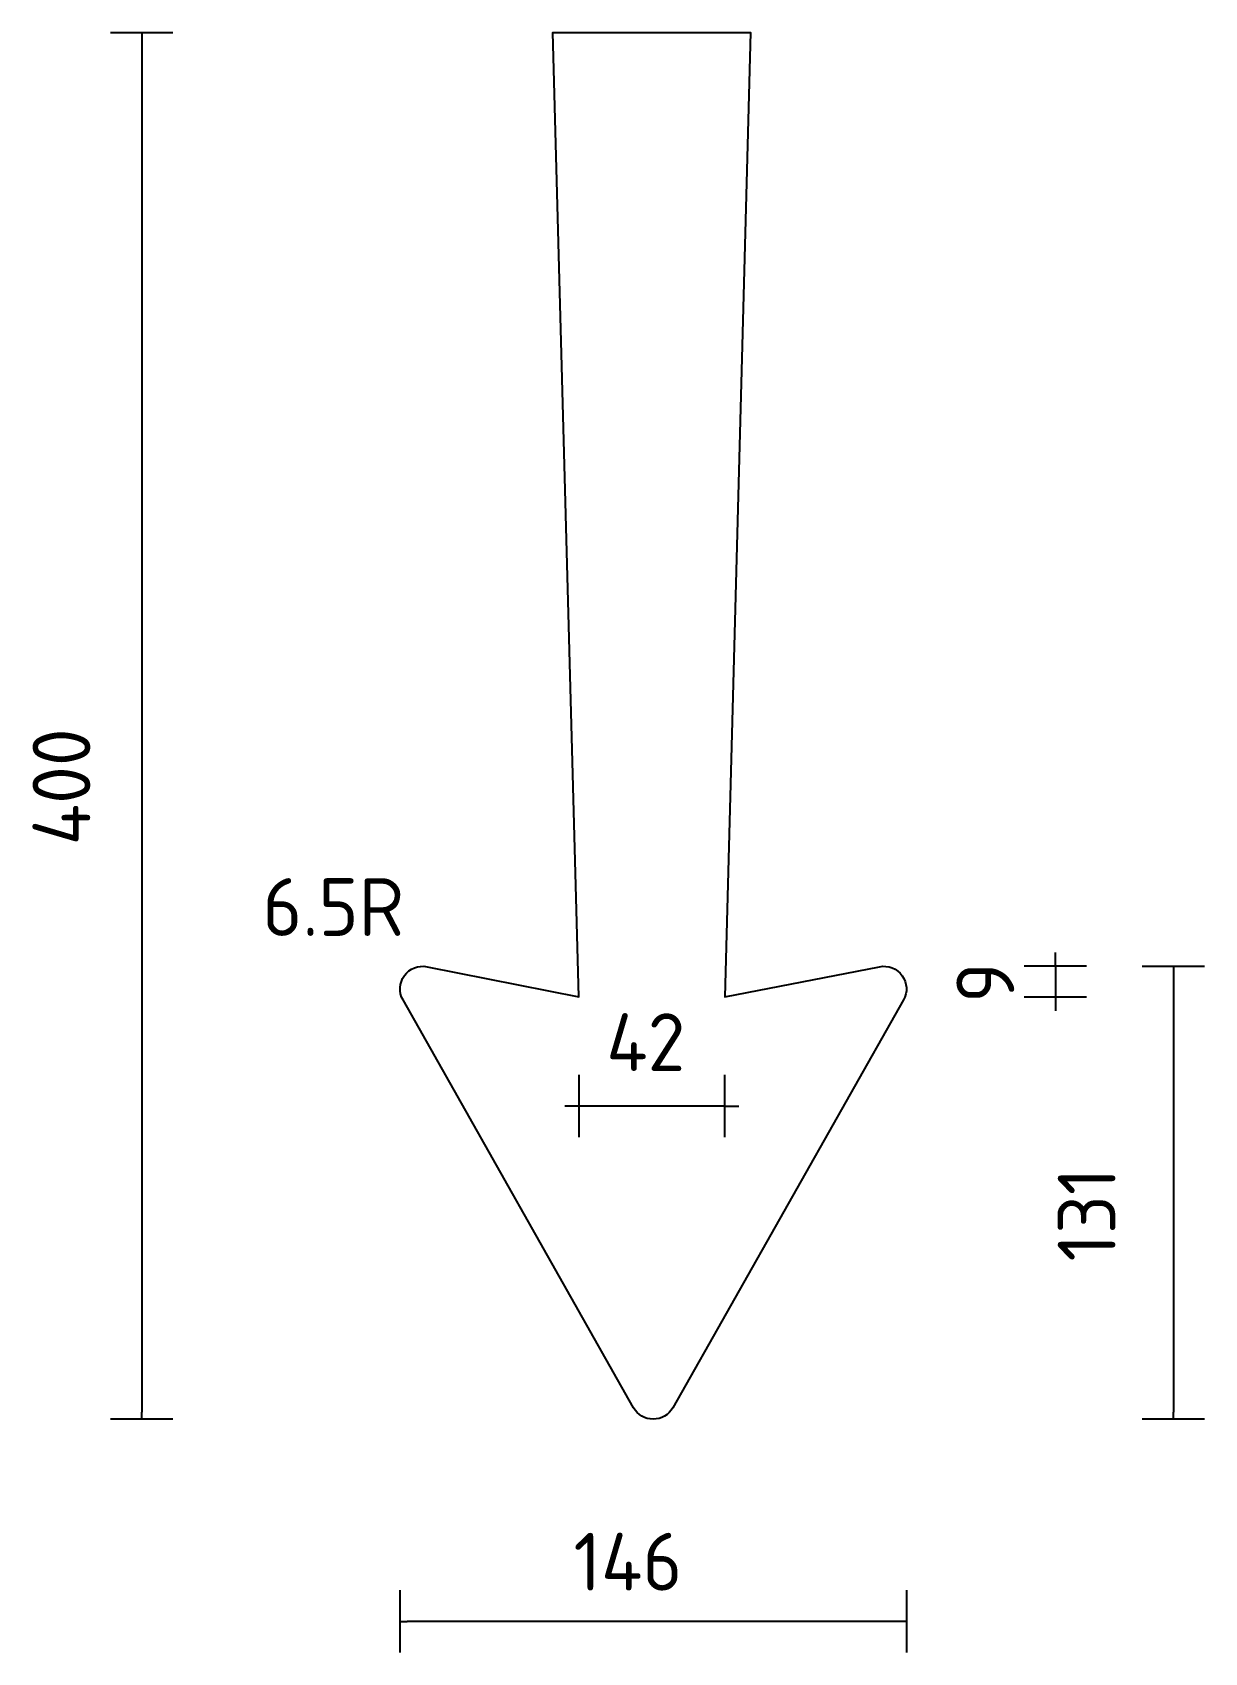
# Model space of a CAD drawing. Extents: x 0 to 420, y 0 to 297.
# Drawn here: x 269.1 to 319.9, y 92.9 to 163 of the extents above; entities that cross this region are included whole.
import ezdxf

# ---------------------------------------------------------------- set-up
doc = ezdxf.new("R2010")
doc.units = 0
doc.header["$LTSCALE"] = 0.3
doc.header["$MEASUREMENT"] = 0
doc.layers.get('0').update_dxf_attribs({"linetype": 'CONTINUOUS'})
doc.layers.add('L35', color=3, linetype='CONTINUOUS')
doc.layers.add('T25', color=1, linetype='CONTINUOUS')
doc.styles.add('iso', font='iso3098b.shx')

# ---------------------------------------------------------------- blocks, each defined once
blk = doc.blocks.new('SGNDIM')
for p, q in [((0, 4.5), (0, -4.5)), ((0, 0), (-1, 0))]:
    blk.add_line(p, q)

msp = doc.modelspace()

# ---------------------------------------------------------------- linework, layer by layer
at = {"layer": 'L35'}
msp.add_lwpolyline([(296.843654, 103.539135, -0.583193965), (295.143217, 103.539135), (285.162979, 121.179833, -0.641576317), (286.203506, 122.618983), (292.771013, 121.314527), (291.653733, 163.045255), (300.209271, 163.045255), (299.091991, 121.314527), (305.786757, 122.61965, -0.640328161), (306.823892, 121.179833)], format="xyb", close=True, dxfattribs=at)
at = {"layer": 'T25'}
for p, q in [((273.853614, 162.745255), (273.853614, 103.343293)), ((313.399953, 122.9377), (313.399953, 123.2377)), ((313.399953, 122.6377), (313.399953, 121.314527)), ((318.505843, 122.3377), (318.505843, 103.343293)), ((313.399953, 121.014527), (313.399953, 120.714527)), ((292.471013, 116.587623), (292.171013, 116.587623)), ((299.091991, 116.587623), (292.771013, 116.587623)), ((299.391991, 116.587623), (299.691991, 116.587623)), ((306.650528, 94.292223), (285.336344, 94.292223))]:
    msp.add_line(p, q, dxfattribs=at)

# ---------------------------------------------------------------- block references
at = {"layer": 'T25', "xscale": 0.3, "yscale": 0.3, "zscale": 0.3}
for p, rotation in [((273.853614, 163.045255), 89.99999999999999), ((313.399953, 122.6377), 270), ((318.505843, 122.6377), 89.99999999999999), ((313.399953, 121.314527), 89.99999999999999), ((299.091991, 116.587623), 180), ((273.853614, 103.043293), 270), ((318.505843, 103.043293), 270), ((285.036344, 94.292223), 180)]:
    msp.add_blockref('SGNDIM', p, dxfattribs=dict(at, rotation=rotation))
for p in [(292.771013, 116.587623), (306.950528, 94.292223)]:
    msp.add_blockref('SGNDIM', p, dxfattribs=at)

# ---------------------------------------------------------------- texts
at = {"layer": 'T25', "style": 'iso'}
for s, p in [('400', (271.631545, 127.872737)), ('9', (311.615383, 121.055687)), ('131', (315.99999, 109.863447))]:
    msp.add_text(s, height=2.5, rotation=90, dxfattribs=at).set_placement(p)
for s, p in [('6.5R', (279.078203, 123.952297)), ('42', (293.958746, 118.104231)), ('146', (292.540771, 95.625482))]:
    msp.add_text(s, height=2.5, dxfattribs=at).set_placement(p)

doc.saveas('drawing.dxf')
